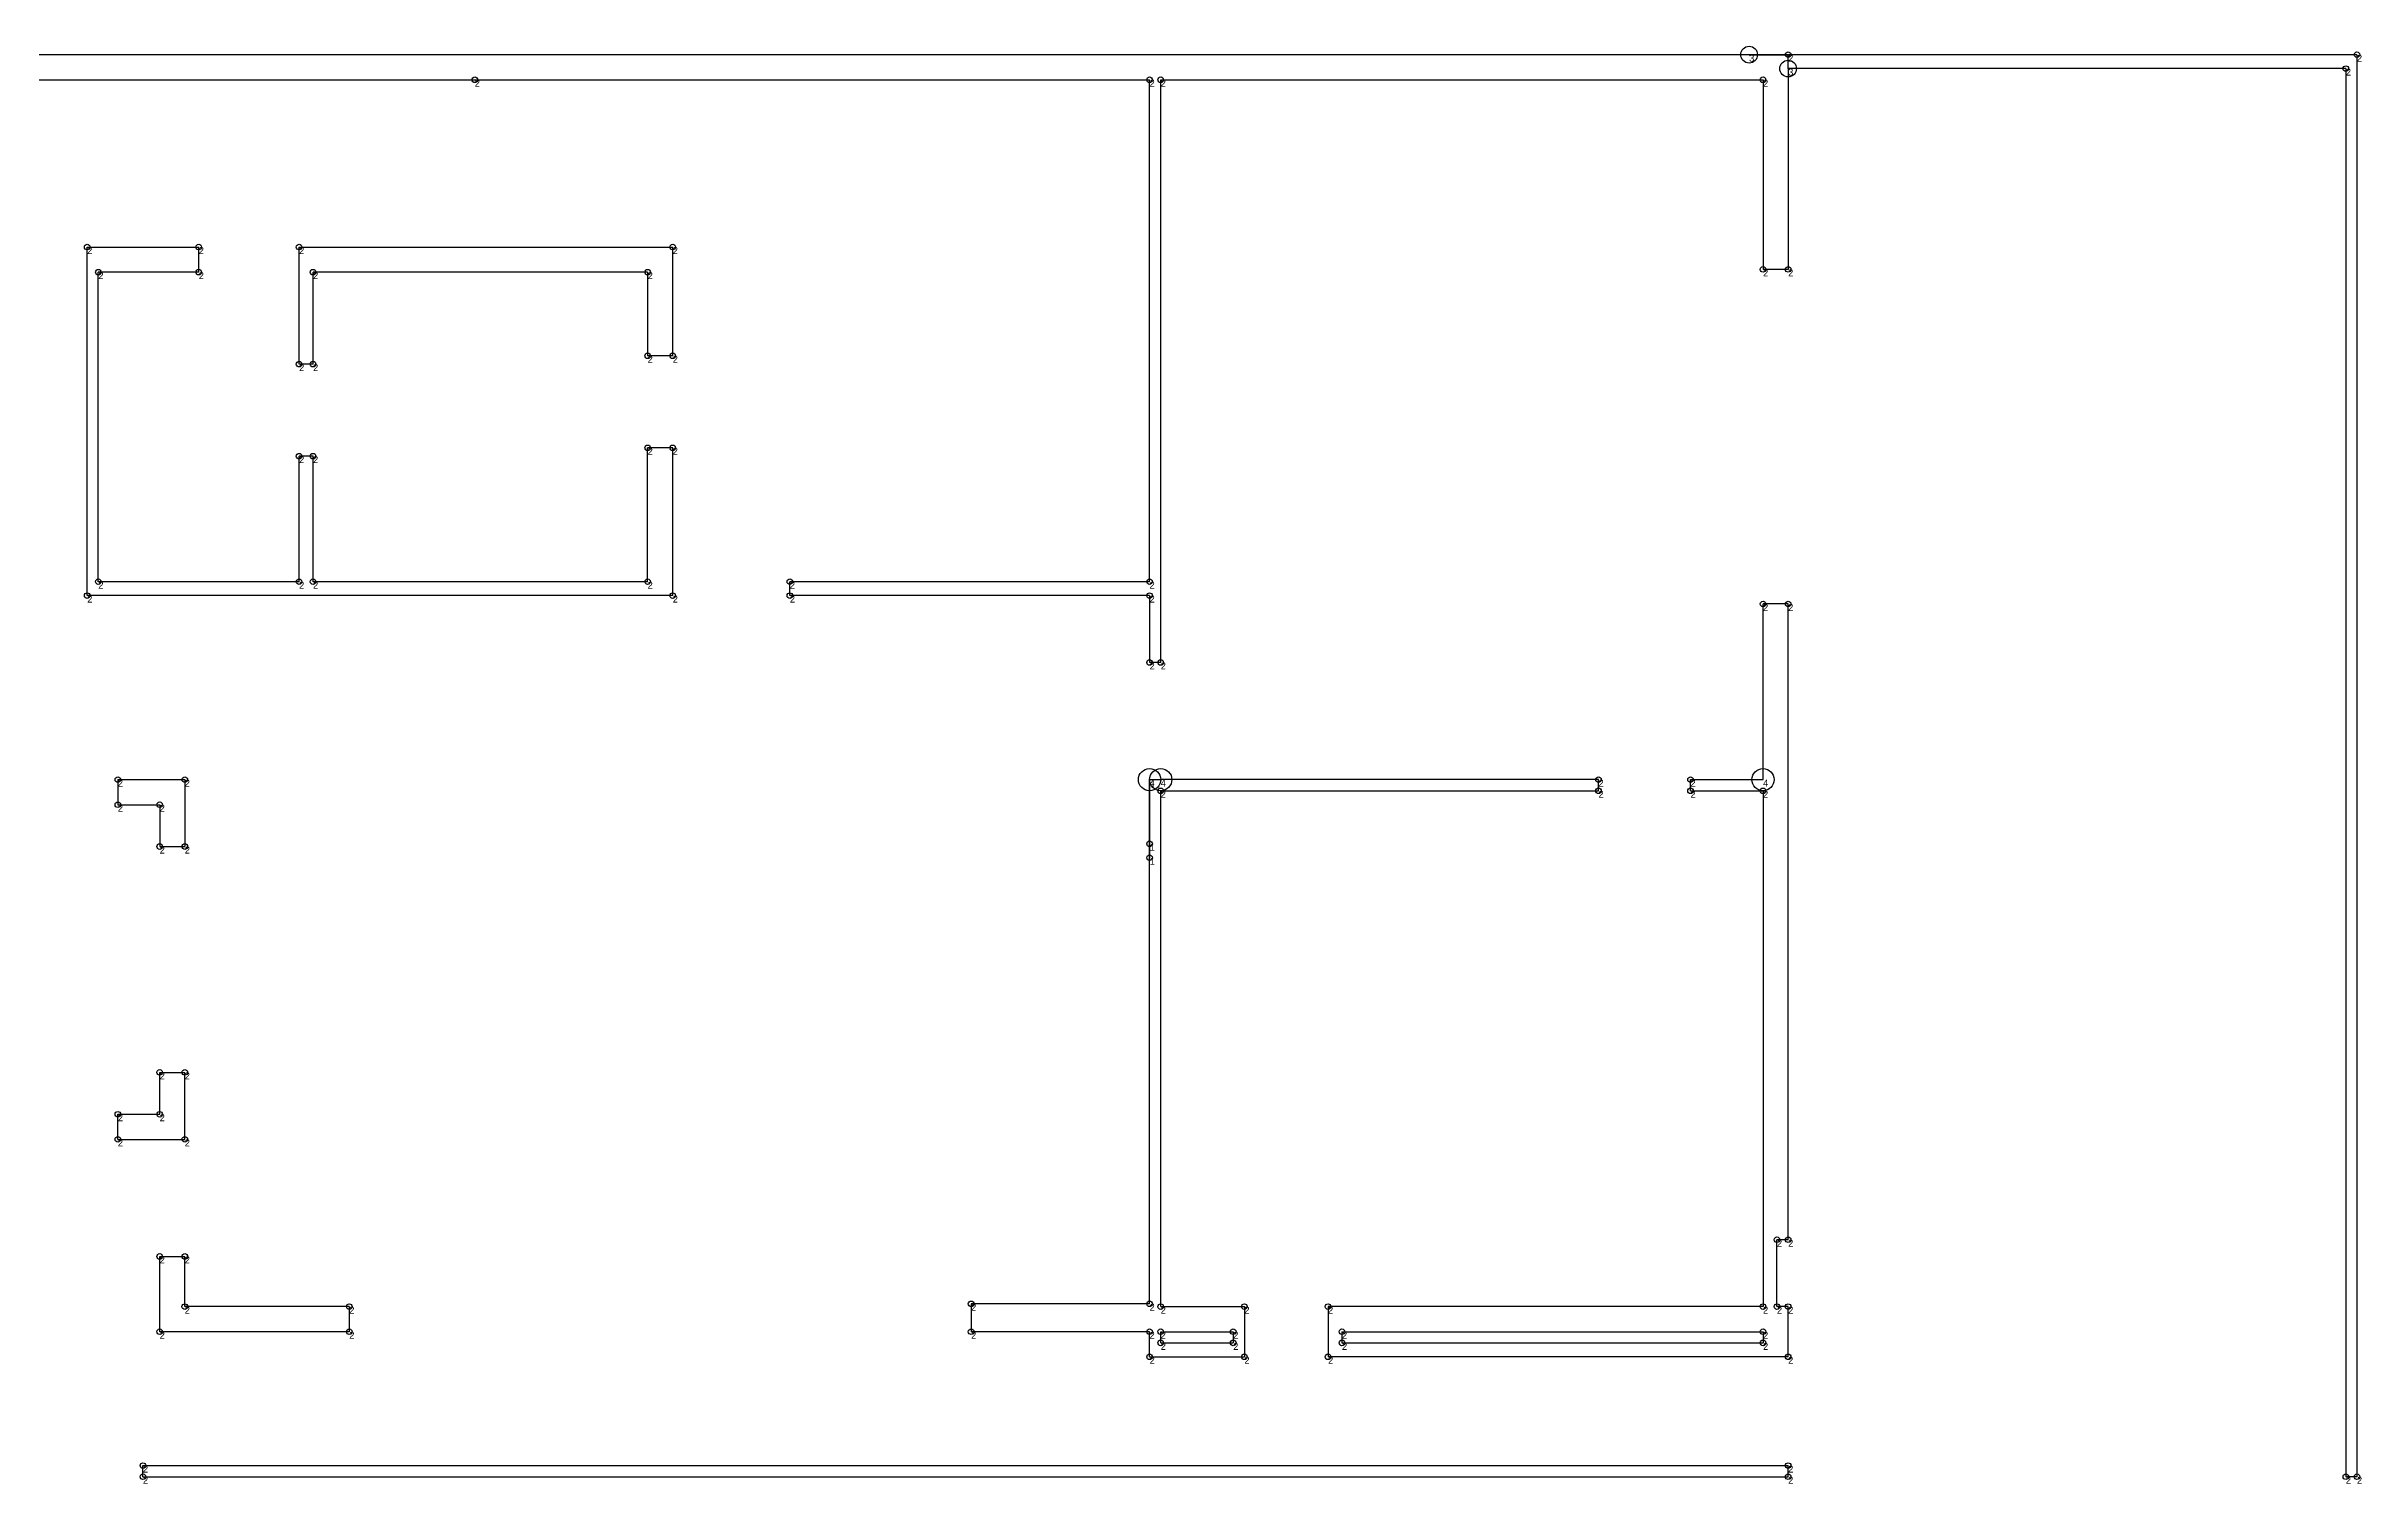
# Model space of a CAD drawing. Header units: metres. Extents: x 314797 to 316768, y 5902 to 6418.
# Drawn here: x 315937 to 316768, y 5902 to 6418 of the extents above; entities that cross this region are included whole.
import ezdxf

# ---------------------------------------------------------------- set-up
doc = ezdxf.new("R2010")
doc.units = ezdxf.units.M

msp = doc.modelspace()

# ---------------------------------------------------------------- linework, layer by layer
for p, q in [((316548, 6415), (315910, 6415)), ((316766, 6415), (316548, 6415)), ((316548, 6415), (316562, 6415)), ((316562, 6410), (316562, 6415)), ((316766, 6415), (316766, 5905)), ((315910, 6406), (316091, 6406)), ((316091, 6406), (316333, 6406)), ((316333, 6226), (316333, 6406)), ((316337, 6197), (316337, 6406)), ((316337, 6406), (316553, 6406)), ((316553, 6406), (316553, 6338)), ((316762, 6410), (316562, 6410)), ((316562, 6410), (316562, 6338)), ((316762, 6410), (316762, 5905)), ((315952, 6221), (315952, 6346)), ((315952, 6346), (315992, 6346)), ((315992, 6337), (315992, 6346)), ((316028, 6304), (316028, 6346)), ((316028, 6346), (316162, 6346)), ((316162, 6307), (316162, 6346)), ((315956, 6226), (315956, 6337)), ((315992, 6337), (315956, 6337)), ((316033, 6304), (316033, 6337)), ((316153, 6337), (316033, 6337)), ((316153, 6337), (316153, 6307)), ((316562, 6338), (316553, 6338)), ((316033, 6304), (316028, 6304)), ((316162, 6307), (316153, 6307)), ((316028, 6226), (316028, 6271)), ((316033, 6271), (316028, 6271)), ((316033, 6226), (316033, 6271)), ((316153, 6226), (316153, 6274)), ((316162, 6274), (316153, 6274)), ((316162, 6221), (316162, 6274)), ((316162, 6221), (315952, 6221)), ((316028, 6226), (315956, 6226)), ((316153, 6226), (316033, 6226)), ((316204, 6221), (316204, 6226)), ((316333, 6226), (316204, 6226)), ((316333, 6221), (316204, 6221)), ((316333, 6221), (316333, 6197)), ((316553, 6155), (316553, 6218)), ((316562, 6218), (316553, 6218)), ((316562, 5990), (316562, 6218)), ((316337, 6197), (316333, 6197)), ((315963, 6155), (315987, 6155)), ((315963, 6155), (315963, 6146)), ((315987, 6155), (315987, 6131)), ((316333, 5967), (316333, 6155)), ((316333, 6155), (316337, 6155)), ((316333, 6155), (316333, 6132)), ((316333, 6155), (316333, 6127)), ((316494, 6155), (316337, 6155)), ((316337, 6155), (316337, 6155)), ((316494, 6151), (316494, 6155)), ((316527, 6151), (316527, 6155)), ((316527, 6155), (316553, 6155)), ((316553, 6155), (316553, 6155)), ((315963, 6146), (315978, 6146)), ((315978, 6146), (315978, 6131)), ((316337, 5966), (316337, 6151)), ((316337, 6151), (316494, 6151)), ((316527, 6151), (316553, 6151)), ((316553, 6151), (316553, 5966)), ((315978, 6131), (315987, 6131)), ((315978, 6035), (315978, 6050)), ((315978, 6050), (315987, 6050)), ((315987, 6026), (315987, 6050)), ((315963, 6026), (315963, 6035)), ((315963, 6035), (315978, 6035)), ((315963, 6026), (315987, 6026)), ((316562, 5990), (316558, 5990)), ((316558, 5966), (316558, 5990)), ((315978, 5957), (315978, 5984)), ((315978, 5984), (315987, 5984)), ((315987, 5966), (315987, 5984)), ((316046, 5966), (315987, 5966)), ((316046, 5966), (316046, 5957)), ((316333, 5967), (316269, 5967)), ((316269, 5967), (316269, 5957)), ((316337, 5966), (316367, 5966)), ((316367, 5966), (316367, 5948)), ((316553, 5966), (316397, 5966)), ((316397, 5966), (316397, 5948)), ((316562, 5966), (316558, 5966)), ((316562, 5948), (316562, 5966)), ((316046, 5957), (315978, 5957)), ((316333, 5957), (316269, 5957)), ((316333, 5948), (316333, 5957)), ((316337, 5953), (316337, 5957)), ((316337, 5957), (316363, 5957)), ((316363, 5957), (316363, 5953)), ((316402, 5957), (316553, 5957)), ((316402, 5957), (316402, 5953)), ((316553, 5957), (316553, 5953)), ((316333, 5948), (316367, 5948)), ((316337, 5953), (316363, 5953)), ((316562, 5948), (316397, 5948)), ((316402, 5953), (316553, 5953)), ((315972, 5905), (315972, 5909)), ((315972, 5909), (316562, 5909)), ((315972, 5905), (316562, 5905)), ((316562, 5905), (316562, 5909)), ((316766, 5905), (316762, 5905))]:
    msp.add_line(p, q)
at = {"layer": 'debug', "color": 3}
for centre in [(316548, 6415), (316562, 6410)]:
    msp.add_circle(centre, 3, dxfattribs=at)
at = {"layer": 'debug', "color": 5}
for centre in [(316562, 6415), (316762, 6410), (316766, 6415), (316091, 6406), (316333, 6406), (316337, 6406), (316553, 6406), (315952, 6346), (315992, 6346), (316028, 6346), (316162, 6346), (315956, 6337), (315992, 6337), (316033, 6337), (316153, 6337), (316553, 6338), (316562, 6338), (316028, 6304), (316033, 6304), (316153, 6307), (316162, 6307), (316028, 6271), (316033, 6271), (316153, 6274), (316162, 6274), (315952, 6221), (315956, 6226), (316028, 6226), (316033, 6226), (316153, 6226), (316162, 6221), (316204, 6226), (316204, 6221), (316333, 6226), (316333, 6221), (316553, 6218), (316562, 6218), (316333, 6197), (316337, 6197), (315963, 6155), (315987, 6155), (316494, 6155), (316527, 6155), (315963, 6146), (315978, 6146), (316337, 6151), (316494, 6151), (316527, 6151), (316553, 6151), (315978, 6131), (315987, 6131), (315978, 6050), (315987, 6050), (315963, 6035), (315978, 6035), (315963, 6026), (315987, 6026), (316558, 5990), (316562, 5990), (315978, 5984), (315987, 5984), (315987, 5966), (316046, 5966), (316269, 5967), (316333, 5967), (316337, 5966), (316367, 5966), (316397, 5966), (316553, 5966), (316558, 5966), (316562, 5966), (315978, 5957), (316046, 5957), (316269, 5957), (316333, 5957), (316337, 5957), (316337, 5953), (316363, 5957), (316363, 5953), (316402, 5957), (316402, 5953), (316553, 5957), (316553, 5953), (316333, 5948), (316367, 5948), (316397, 5948), (316562, 5948), (315972, 5909), (315972, 5905), (316562, 5909), (316562, 5905), (316762, 5905), (316766, 5905)]:
    msp.add_circle(centre, 1, dxfattribs=at)
at = {"layer": 'debug', "color": 4}
for centre in [(316333, 6155), (316337, 6155), (316553, 6155)]:
    msp.add_circle(centre, 4, dxfattribs=at)
at = {"layer": 'debug', "color": 1}
for centre in [(316333, 6132), (316333, 6127)]:
    msp.add_circle(centre, 1, dxfattribs=at)

# ---------------------------------------------------------------- texts
at = {"layer": 'debug', "char_height": 2.5, "attachment_point": 1}
for s, insert in [('3', (316548, 6415)), ('2', (316562, 6415)), ('2', (316766, 6415)), ('2', (316091, 6406)), ('2', (316333, 6406)), ('2', (316337, 6406)), ('2', (316553, 6406)), ('3', (316562, 6410)), ('2', (316762, 6410)), ('2', (315952, 6346)), ('2', (315992, 6346)), ('2', (316028, 6346)), ('2', (316162, 6346)), ('2', (315956, 6337)), ('2', (315992, 6337)), ('2', (316033, 6337)), ('2', (316153, 6337)), ('2', (316553, 6338)), ('2', (316562, 6338)), ('2', (316028, 6304)), ('2', (316033, 6304)), ('2', (316153, 6307)), ('2', (316162, 6307)), ('2', (316028, 6271)), ('2', (316033, 6271)), ('2', (316153, 6274)), ('2', (316162, 6274)), ('2', (315952, 6221)), ('2', (315956, 6226)), ('2', (316028, 6226)), ('2', (316033, 6226)), ('2', (316153, 6226)), ('2', (316162, 6221)), ('2', (316204, 6226)), ('2', (316204, 6221)), ('2', (316333, 6226)), ('2', (316333, 6221)), ('2', (316553, 6218)), ('2', (316562, 6218)), ('2', (316333, 6197)), ('2', (316337, 6197)), ('2', (315963, 6155)), ('2', (315987, 6155)), ('4', (316333, 6155)), ('4', (316337, 6155)), ('2', (316494, 6155)), ('2', (316527, 6155)), ('4', (316553, 6155)), ('2', (315963, 6146)), ('2', (315978, 6146)), ('2', (316337, 6151)), ('2', (316494, 6151)), ('2', (316527, 6151)), ('2', (316553, 6151)), ('2', (315978, 6131)), ('2', (315987, 6131)), ('1', (316333, 6132)), ('1', (316333, 6127)), ('2', (315978, 6050)), ('2', (315987, 6050)), ('2', (315963, 6035)), ('2', (315978, 6035)), ('2', (315963, 6026)), ('2', (315987, 6026)), ('2', (316558, 5990)), ('2', (316562, 5990)), ('2', (315978, 5984)), ('2', (315987, 5984)), ('2', (315987, 5966)), ('2', (316046, 5966)), ('2', (316269, 5967)), ('2', (316333, 5967)), ('2', (316337, 5966)), ('2', (316367, 5966)), ('2', (316397, 5966)), ('2', (316553, 5966)), ('2', (316558, 5966)), ('2', (316562, 5966)), ('2', (315978, 5957)), ('2', (316046, 5957)), ('2', (316269, 5957)), ('2', (316333, 5957)), ('2', (316337, 5957)), ('2', (316363, 5957)), ('2', (316402, 5957)), ('2', (316553, 5957)), ('2', (316333, 5948)), ('2', (316337, 5953)), ('2', (316363, 5953)), ('2', (316367, 5948)), ('2', (316397, 5948)), ('2', (316402, 5953)), ('2', (316553, 5953)), ('2', (316562, 5948)), ('2', (315972, 5909)), ('2', (315972, 5905)), ('2', (316562, 5909)), ('2', (316562, 5905)), ('2', (316762, 5905)), ('2', (316766, 5905))]:
    msp.add_mtext(s, dxfattribs=dict(at, insert=insert))

doc.saveas('drawing.dxf')
